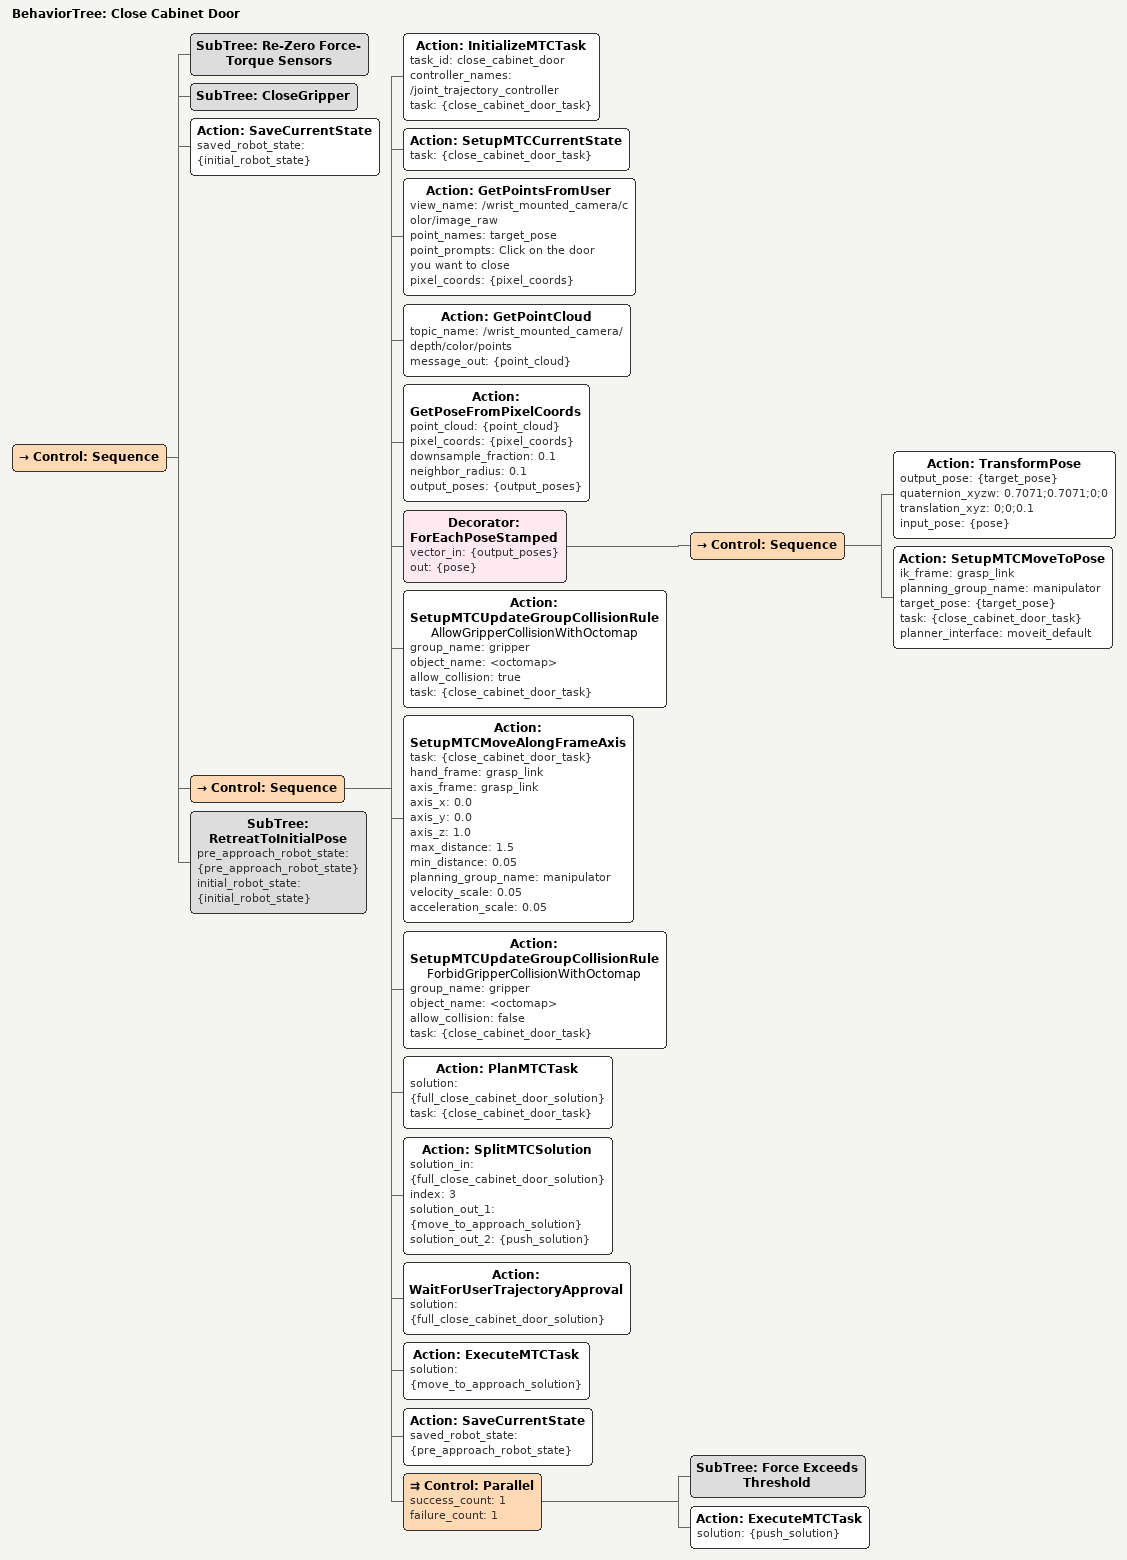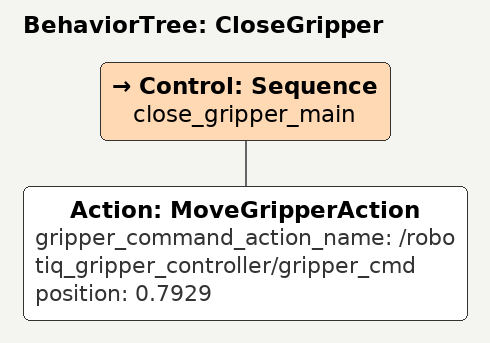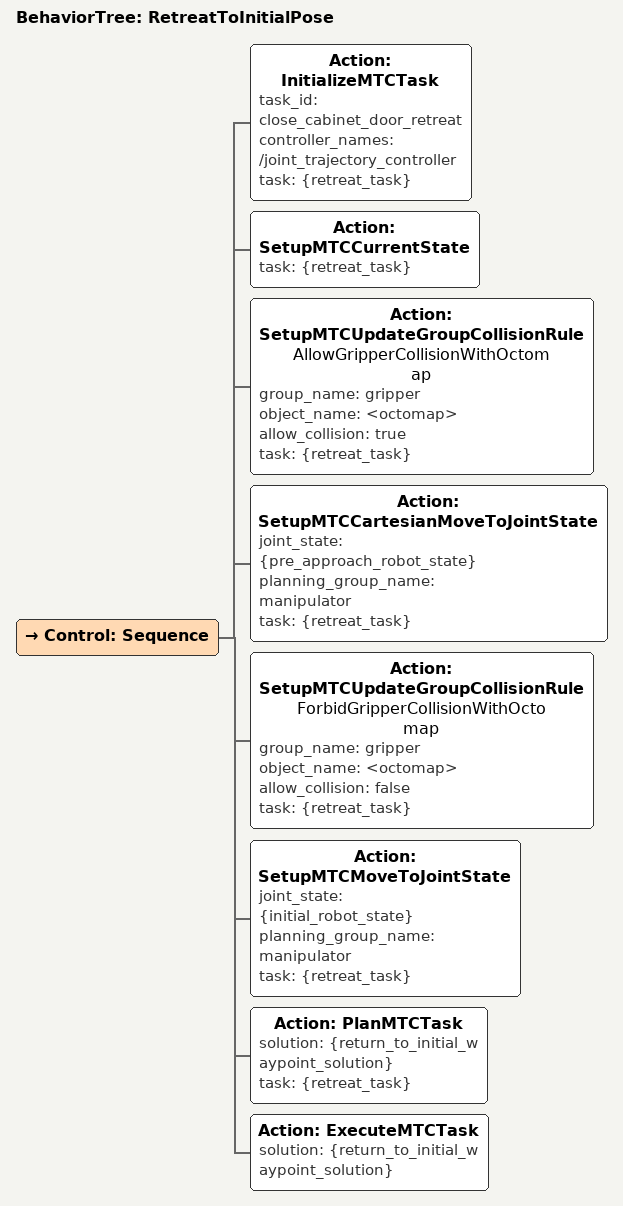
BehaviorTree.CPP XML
<?xml version="1.0" ?>
<root BTCPP_format="4" main_tree_to_execute="Close Cabinet Door">
  <BehaviorTree
    ID="Close Cabinet Door"
    _description="Close a cabinet door by pushing along an axis with the end effector"
  >
    <Control ID="Sequence">
      <SubTree ID="Re-Zero Force-Torque Sensors" />
      <SubTree ID="CloseGripper" />
      <Action ID="SaveCurrentState" saved_robot_state="{initial_robot_state}" />
      <Control ID="Sequence">
        <Action
          ID="InitializeMTCTask"
          task_id="close_cabinet_door"
          controller_names="/joint_trajectory_controller"
          task="{close_cabinet_door_task}"
        />
        <Action ID="SetupMTCCurrentState" task="{close_cabinet_door_task}" />
        <Action
          ID="GetPointsFromUser"
          view_name="/wrist_mounted_camera/color/image_raw"
          point_names="target_pose"
          point_prompts="Click on the door you want to close"
          pixel_coords="{pixel_coords}"
        />
        <Action
          ID="GetPointCloud"
          topic_name="/wrist_mounted_camera/depth/color/points"
          message_out="{point_cloud}"
        />
        <Action
          ID="GetPoseFromPixelCoords"
          point_cloud="{point_cloud}"
          pixel_coords="{pixel_coords}"
          downsample_fraction="0.1"
          neighbor_radius="0.1"
          output_poses="{output_poses}"
        />
        <Decorator
          ID="ForEachPoseStamped"
          vector_in="{output_poses}"
          out="{pose}"
        >
          <Control ID="Sequence">
            <Action
              ID="TransformPose"
              output_pose="{target_pose}"
              quaternion_xyzw="0.7071;0.7071;0;0"
              translation_xyz="0;0;0.1"
              input_pose="{pose}"
            />
            <Action
              ID="SetupMTCMoveToPose"
              ik_frame="grasp_link"
              planning_group_name="manipulator"
              target_pose="{target_pose}"
              task="{close_cabinet_door_task}"
              planner_interface="moveit_default"
            />
          </Control>
        </Decorator>
        <Action
          ID="SetupMTCUpdateGroupCollisionRule"
          name="AllowGripperCollisionWithOctomap"
          group_name="gripper"
          object_name="&lt;octomap&gt;"
          allow_collision="true"
          task="{close_cabinet_door_task}"
        />
        <Action
          ID="SetupMTCMoveAlongFrameAxis"
          task="{close_cabinet_door_task}"
          hand_frame="grasp_link"
          axis_frame="grasp_link"
          axis_x="0.0"
          axis_y="0.0"
          axis_z="1.0"
          max_distance="1.5"
          min_distance="0.05"
          planning_group_name="manipulator"
          velocity_scale="0.05"
          acceleration_scale="0.05"
        />
        <Action
          ID="SetupMTCUpdateGroupCollisionRule"
          name="ForbidGripperCollisionWithOctomap"
          group_name="gripper"
          object_name="&lt;octomap&gt;"
          allow_collision="false"
          task="{close_cabinet_door_task}"
        />
        <Action
          ID="PlanMTCTask"
          solution="{full_close_cabinet_door_solution}"
          task="{close_cabinet_door_task}"
        />
        <Action
          ID="SplitMTCSolution"
          solution_in="{full_close_cabinet_door_solution}"
          index="3"
          solution_out_1="{move_to_approach_solution}"
          solution_out_2="{push_solution}"
        />
        <Action
          ID="WaitForUserTrajectoryApproval"
          solution="{full_close_cabinet_door_solution}"
        />
        <Action ID="ExecuteMTCTask" solution="{move_to_approach_solution}" />
        <Action
          ID="SaveCurrentState"
          saved_robot_state="{pre_approach_robot_state}"
        />
        <Control ID="Parallel" success_count="1" failure_count="1">
          <SubTree ID="Force Exceeds Threshold" />
          <Action ID="ExecuteMTCTask" solution="{push_solution}" />
        </Control>
      </Control>
      <SubTree
        ID="RetreatToInitialPose"
        pre_approach_robot_state="{pre_approach_robot_state}"
        initial_robot_state="{initial_robot_state}"
      />
    </Control>
  </BehaviorTree>
  <BehaviorTree ID="CloseGripper">
    <Control ID="Sequence" name="close_gripper_main">
      <Action
        ID="MoveGripperAction"
        gripper_command_action_name="/robotiq_gripper_controller/gripper_cmd"
        position="0.7929"
      />
    </Control>
  </BehaviorTree>
  <BehaviorTree ID="RetreatToInitialPose">
    <Control ID="Sequence">
      <Action
        ID="InitializeMTCTask"
        task_id="close_cabinet_door_retreat"
        controller_names="/joint_trajectory_controller"
        task="{retreat_task}"
      />
      <Action ID="SetupMTCCurrentState" task="{retreat_task}" />
      <Action
        ID="SetupMTCUpdateGroupCollisionRule"
        name="AllowGripperCollisionWithOctomap"
        group_name="gripper"
        object_name="&lt;octomap&gt;"
        allow_collision="true"
        task="{retreat_task}"
      />
      <Action
        ID="SetupMTCCartesianMoveToJointState"
        joint_state="{pre_approach_robot_state}"
        planning_group_name="manipulator"
        task="{retreat_task}"
      />
      <Action
        ID="SetupMTCUpdateGroupCollisionRule"
        name="ForbidGripperCollisionWithOctomap"
        group_name="gripper"
        object_name="&lt;octomap&gt;"
        allow_collision="false"
        task="{retreat_task}"
      />
      <Action
        ID="SetupMTCMoveToJointState"
        joint_state="{initial_robot_state}"
        planning_group_name="manipulator"
        task="{retreat_task}"
      />
      <Action
        ID="PlanMTCTask"
        solution="{return_to_initial_waypoint_solution}"
        task="{retreat_task}"
      />
      <Action
        ID="ExecuteMTCTask"
        solution="{return_to_initial_waypoint_solution}"
      />
    </Control>
  </BehaviorTree>
</root>
